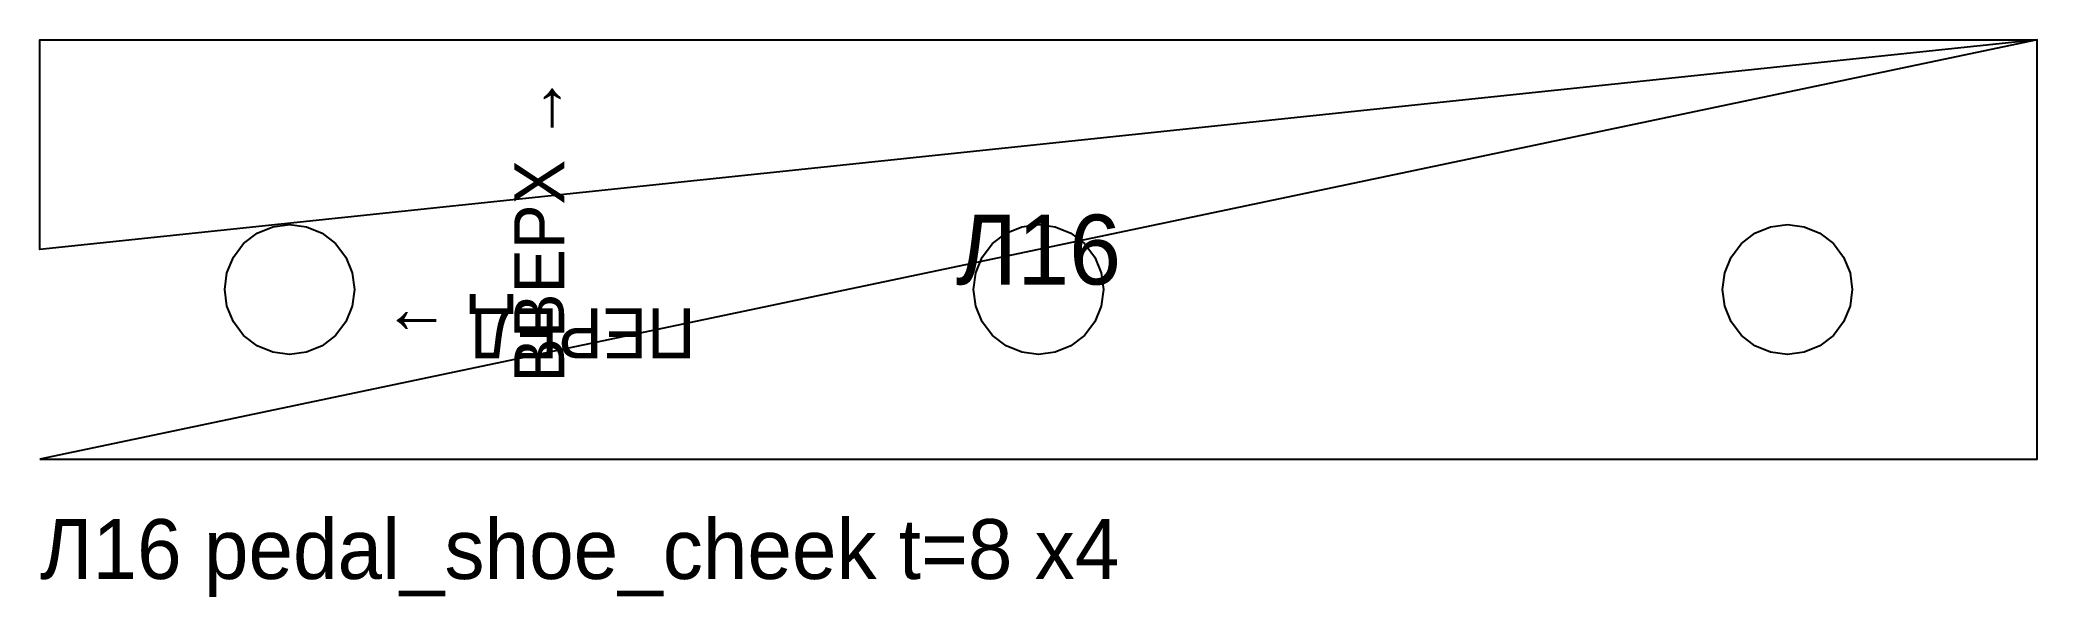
# Model space of a CAD drawing. Header units: millimetres. Extents: x 0 to 200, y -14 to 42.
import ezdxf
from ezdxf.enums import TextEntityAlignment as Align

# ---------------------------------------------------------------- set-up
doc = ezdxf.new("R2010")
doc.units = ezdxf.units.MM

msp = doc.modelspace()

# ---------------------------------------------------------------- linework, layer by layer
at = {"layer": 'CUT'}
for points in [[(0, 0), (100, 0), (200, 0), (200, 21), (200, 42), (0, 21), (0, 42), (100, 42), (200, 42)], [(25, 23.5), (26.68, 23.28), (28.25, 22.63), (29.6, 21.6), (30.63, 20.25), (31.28, 18.68), (31.5, 17), (31.28, 15.32), (30.63, 13.75), (29.6, 12.4), (28.25, 11.37), (26.68, 10.72), (25, 10.5), (23.32, 10.72), (21.75, 11.37), (20.4, 12.4), (19.37, 13.75), (18.72, 15.32), (18.5, 17), (18.72, 18.68), (19.37, 20.25), (20.4, 21.6), (21.75, 22.63), (23.32, 23.28), (25, 23.5)], [(100, 23.5), (101.68, 23.28), (103.25, 22.63), (104.6, 21.6), (105.63, 20.25), (106.28, 18.68), (106.5, 17), (106.28, 15.32), (105.63, 13.75), (104.6, 12.4), (103.25, 11.37), (101.68, 10.72), (100, 10.5), (98.32, 10.72), (96.75, 11.37), (95.4, 12.4), (94.37, 13.75), (93.72, 15.32), (93.5, 17), (93.72, 18.68), (94.37, 20.25), (95.4, 21.6), (96.75, 22.63), (98.32, 23.28), (100, 23.5)], [(175, 23.5), (176.68, 23.28), (178.25, 22.63), (179.6, 21.6), (180.63, 20.25), (181.28, 18.68), (181.5, 17), (181.28, 15.32), (180.63, 13.75), (179.6, 12.4), (178.25, 11.37), (176.68, 10.72), (175, 10.5), (173.32, 10.72), (171.75, 11.37), (170.4, 12.4), (169.37, 13.75), (168.72, 15.32), (168.5, 17), (168.72, 18.68), (169.37, 20.25), (170.4, 21.6), (171.75, 22.63), (173.32, 23.28), (175, 23.5)]]:
    msp.add_lwpolyline(points, close=True, dxfattribs=at)

# ---------------------------------------------------------------- texts
at = {"layer": 'MARK'}
for s, rotation, p in [('ВВЕРХ →', 90, (50, 23.1)), ('ПЕРЕД →', 180, (50, 12.6))]:
    msp.add_text(s, height=5, rotation=rotation, dxfattribs=at).set_placement(p, align=Align.MIDDLE_CENTER)
msp.add_text('Л16', height=7, dxfattribs=at).set_placement((100, 21), align=Align.MIDDLE_CENTER)
at = {"layer": 'TEXT'}
msp.add_text('Л16 pedal_shoe_cheek t=8 x4', height=6, dxfattribs=at).set_placement((0, -12))

doc.saveas('drawing.dxf')
